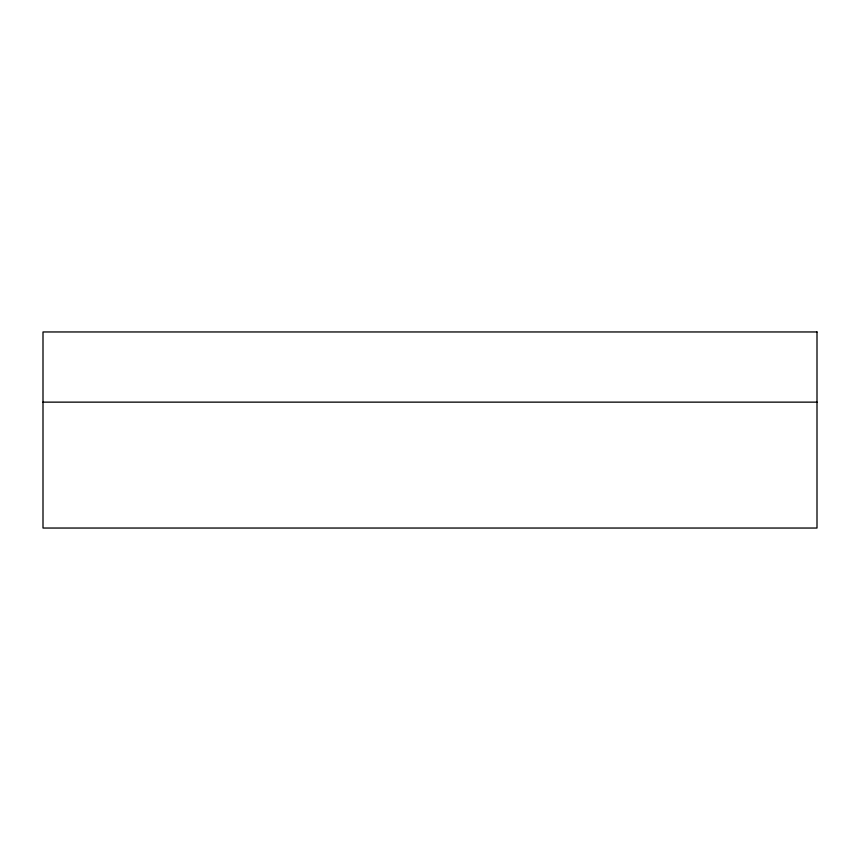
<?xml version="1.0" encoding="UTF-8"?>
<svg xmlns="http://www.w3.org/2000/svg" width="860" height="860" viewBox="0 0 860 860"><rect width="100%" height="100%" fill="white"/><g stroke="black" fill="none" stroke-linecap="round" stroke-linejoin="round"><path stroke-width="1.29" d="M43 402.136L817 402.136M817 331.96L43 331.96L43 528.04L817 528.04L817 331.96"/></g></svg>
